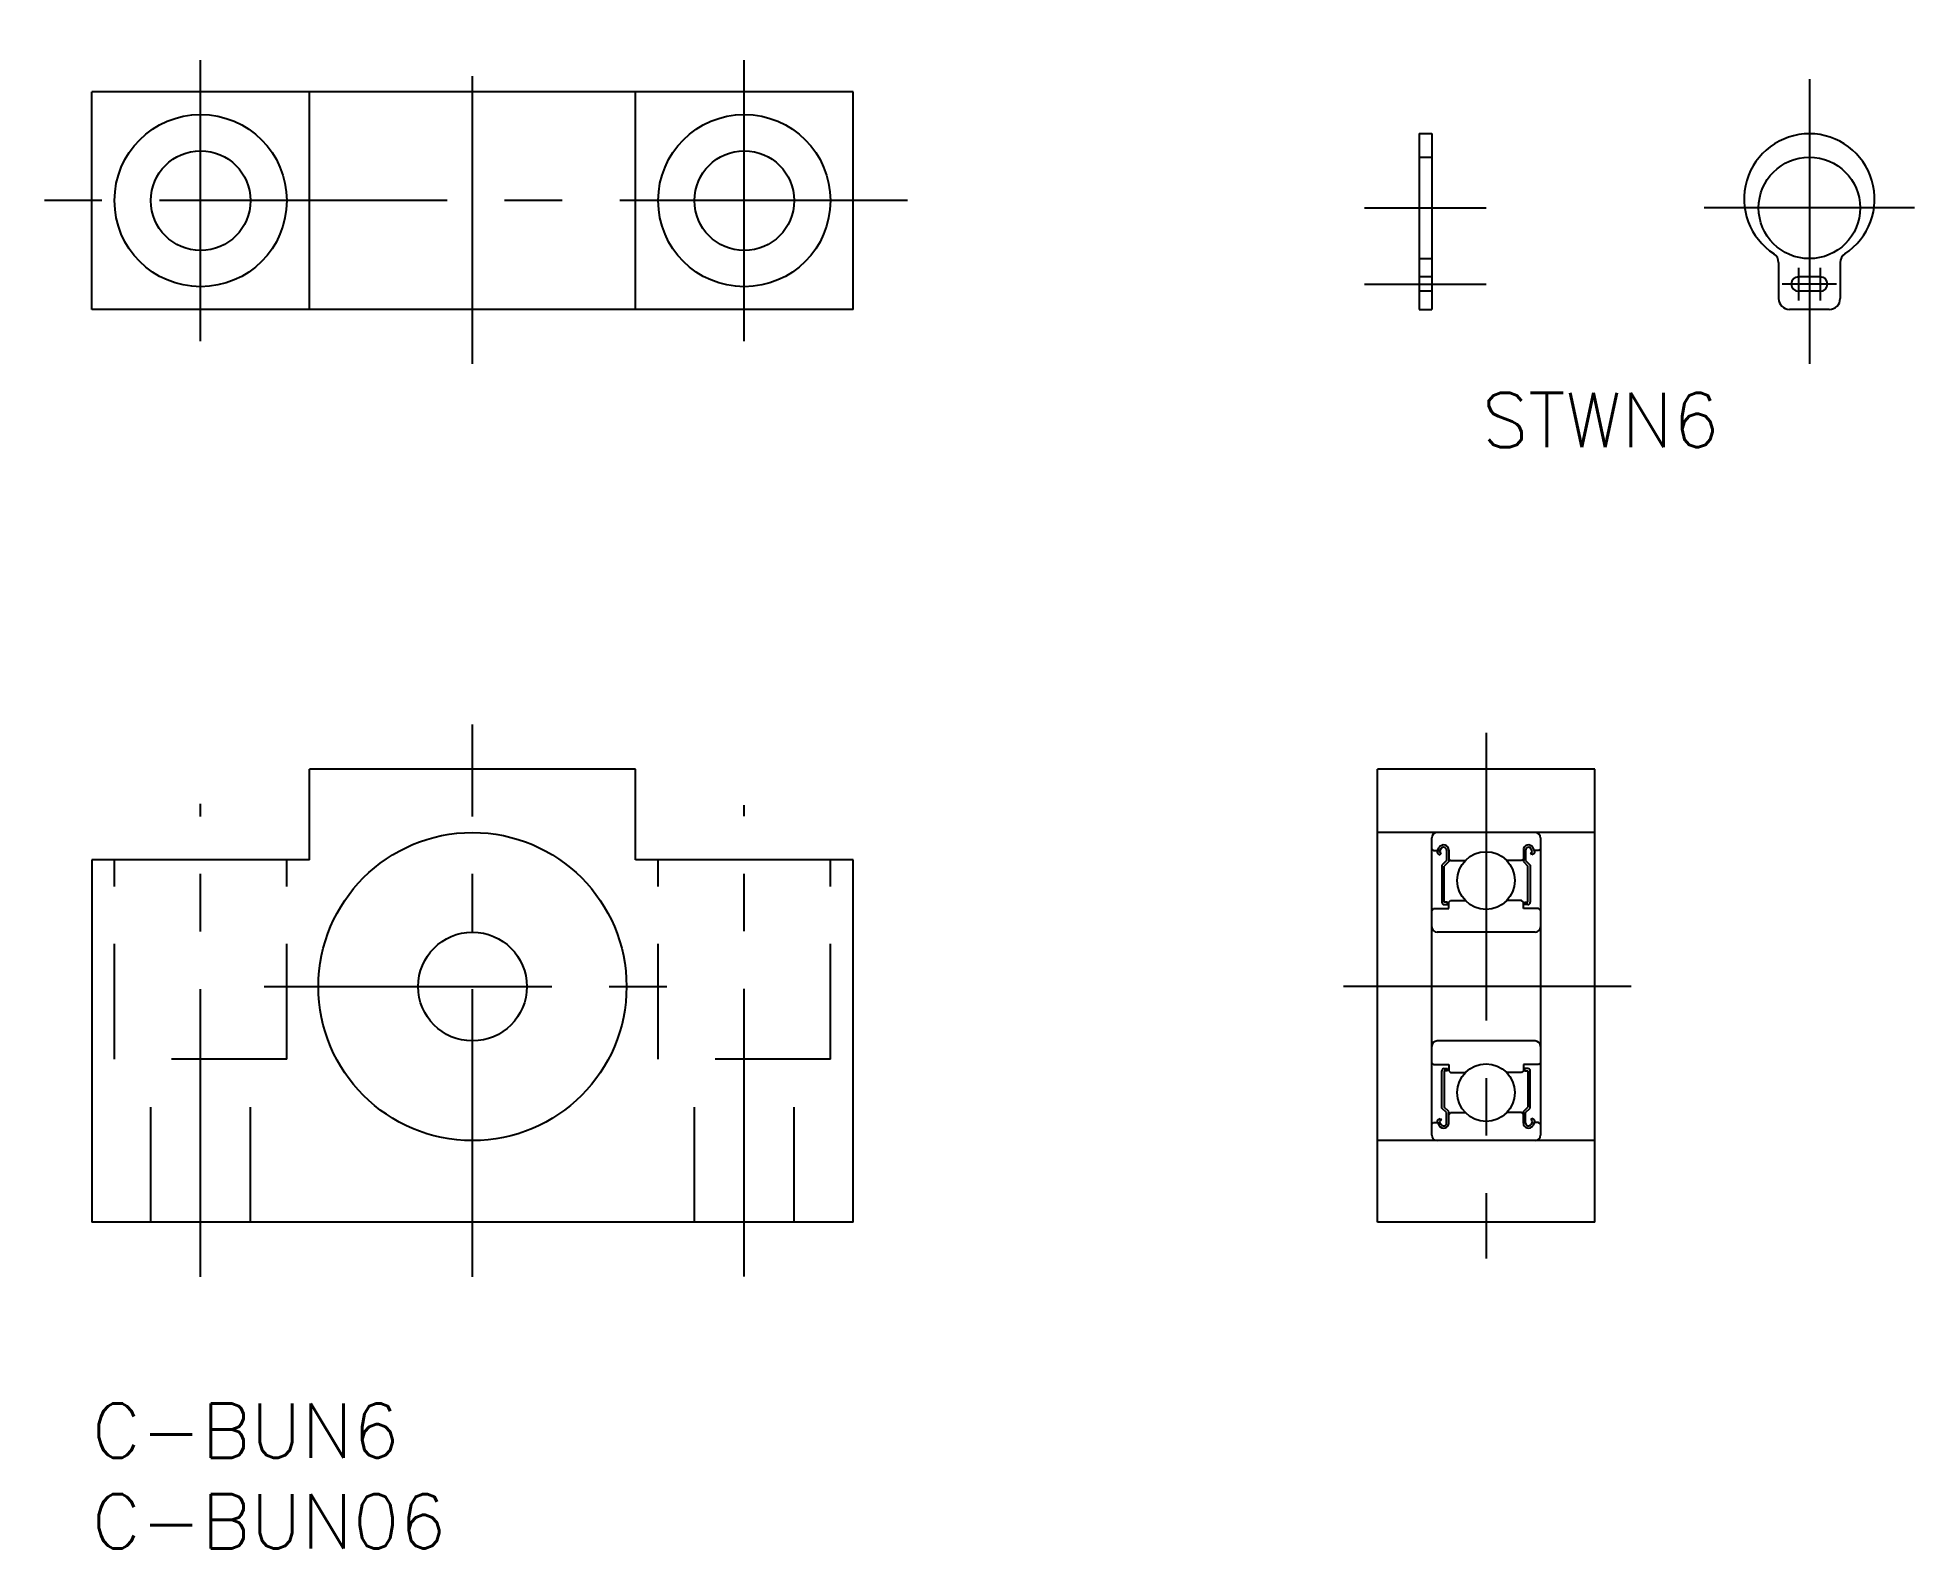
# Model space of a CAD drawing. Extents: x -3 to 101, y -8 to 75.
import ezdxf

# ---------------------------------------------------------------- set-up
doc = ezdxf.new("R2010")
doc.units = 0
doc.header["$LTSCALE"] = 0.5
doc.linetypes.add('CENTER', pattern=[50.8, 31.75, -6.35, 6.35, -6.35])
doc.linetypes.add('DASHED', pattern=[19.05, 12.7, -6.35])
for name, color, linetype in [('MSM_CENTER', 1, 'CENTER'), ('MSM_CONTINUOUS', 7, 'CONTINUOUS'), ('MSM_DASHED', 4, 'DASHED'), ('MSM_PART_NUMBER', 7, 'CONTINUOUS')]:
    doc.layers.add(name, color=color, linetype=linetype)
doc.styles.get("Standard").update_dxf_attribs({"font": 'txt.shx', "height": 1.5, "bigfont": 'bigfont.shx'})

# ---------------------------------------------------------------- blocks, each defined once
blk = doc.blocks.new('*U2')
at = {"layer": 'MSM_PART_NUMBER'}
blk.add_text('C-BUN6', height=3, dxfattribs=at).set_placement((0, -3))
blk = doc.blocks.new('*U3')
at = {"layer": 'MSM_PART_NUMBER'}
blk.add_text('C-BUN06', height=3, dxfattribs=at).set_placement((0, -8))
blk = doc.blocks.new('*U5')
at = {"layer": 'MSM_PART_NUMBER'}
blk.add_text('STWN6', height=3, dxfattribs=at).set_placement((76.69, 52.75))

msp = doc.modelspace()

# ---------------------------------------------------------------- linework, layer by layer
at = {"layer": 'MSM_CENTER'}
for p, q in [((21, 57.36), (21, 75.36)), ((6, 58.61), (6, 74.11)), ((36, 58.61), (36, 74.11)), ((94.77, 73.06), (94.77, 57.36)), ((45, 66.36), (-3, 66.36)), ((70.23, 65.96), (76.93, 65.96)), ((100.57, 65.96), (88.97, 65.96)), ((94.17, 62.66), (94.17, 60.86)), ((95.37, 62.66), (95.37, 60.86)), ((70.23, 61.76), (76.93, 61.76)), ((96.27, 61.76), (93.27, 61.76)), ((21, 6.99), (21, 37.45)), ((76.93, 37), (76.93, 8)), ((6, 6.99), (6, 33.08)), ((36, 7), (36, 33)), ((9.5, 23), (32.5, 23)), ((84.93, 23), (68.93, 23))]:
    msp.add_line(p, q, dxfattribs=at)
at = {"layer": 'MSM_CONTINUOUS'}
for p, q in [((0, 60.36), (0, 72.36)), ((42, 72.36), (0, 72.36)), ((12, 60.36), (12, 72.36)), ((30, 60.36), (30, 72.36)), ((42, 60.36), (42, 72.36)), ((73.23, 70.06), (73.23, 60.36)), ((73.23, 70.06), (73.93, 70.06)), ((73.93, 70.06), (73.93, 60.36)), ((93.07, 62.94), (93.07, 60.96)), ((95.37, 62.16), (94.17, 62.16)), ((94.77, 63.16), (94.77, 62.16)), ((96.47, 62.94), (96.47, 60.96)), ((95.37, 61.36), (94.17, 61.36)), ((94.77, 61.36), (94.77, 60.36)), ((42, 60.36), (0, 60.36)), ((73.23, 60.36), (73.93, 60.36)), ((95.87, 60.36), (93.67, 60.36)), ((30, 35), (12, 35)), ((12, 30), (12, 35)), ((30, 30), (30, 35)), ((70.93, 10), (70.93, 35)), ((82.93, 35), (70.93, 35)), ((82.93, 10), (82.93, 35)), ((82.93, 31.5), (70.93, 31.5)), ((73.93, 14.8), (73.93, 31.2)), ((79.93, 31.2), (79.93, 14.8)), ((73.93, 30.6), (74.03, 30.5)), ((74.03, 30.5), (74.24, 30.5)), ((74.24, 30.5), (74.34, 30.67)), ((74.29, 30.33), (74.4, 30.27)), ((74.35, 30.44), (74.45, 30.61)), ((74.46, 30.37), (74.35, 30.44)), ((74.4, 30.27), (74.46, 30.37)), ((74.74, 30.53), (74.74, 29.95)), ((74.87, 30.53), (74.87, 29.9)), ((74.87, 30.05), (74.97, 29.95)), ((78.99, 30.05), (78.89, 29.95)), ((78.99, 30.53), (78.99, 29.9)), ((79.11, 30.53), (79.11, 29.95)), ((79.5, 30.44), (79.4, 30.61)), ((79.4, 30.37), (79.5, 30.44)), ((79.46, 30.27), (79.4, 30.37)), ((79.57, 30.33), (79.46, 30.27)), ((79.61, 30.5), (79.51, 30.67)), ((79.83, 30.5), (79.61, 30.5)), ((79.93, 30.6), (79.83, 30.5)), ((0, 30), (0, 10)), ((12, 30), (0, 30)), ((42, 30), (30, 30)), ((42, 10), (42, 30)), ((74.74, 29.95), (74.49, 29.7)), ((74.49, 29.7), (74.49, 27.65)), ((74.87, 29.9), (74.62, 29.65)), ((74.62, 27.65), (74.62, 29.65)), ((74.97, 29.95), (75.78, 29.95)), ((78.89, 29.95), (78.07, 29.95)), ((78.99, 29.9), (79.24, 29.65)), ((79.11, 29.95), (79.36, 29.7)), ((79.24, 27.65), (79.24, 29.65)), ((79.36, 29.7), (79.36, 27.65)), ((73.93, 27.2), (74.03, 27.3)), ((74.03, 27.3), (74.87, 27.3)), ((74.81, 27.65), (74.62, 27.65)), ((74.62, 27.52), (74.81, 27.52)), ((74.81, 27.52), (74.81, 27.65)), ((74.87, 27.65), (74.97, 27.75)), ((74.87, 27.3), (74.87, 27.65)), ((74.97, 27.75), (75.78, 27.75)), ((78.89, 27.75), (78.07, 27.75)), ((78.99, 27.65), (78.89, 27.75)), ((78.99, 27.3), (78.99, 27.65)), ((79.83, 27.3), (78.99, 27.3)), ((79.05, 27.52), (79.05, 27.65)), ((79.05, 27.65), (79.24, 27.65)), ((79.24, 27.52), (79.05, 27.52)), ((79.93, 27.2), (79.83, 27.3)), ((79.63, 26), (74.23, 26)), ((79.63, 20), (74.23, 20)), ((73.93, 18.8), (74.03, 18.7)), ((74.03, 18.7), (74.87, 18.7)), ((74.87, 18.7), (74.87, 18.35)), ((78.99, 18.7), (78.99, 18.35)), ((79.83, 18.7), (78.99, 18.7)), ((79.93, 18.8), (79.83, 18.7)), ((74.49, 16.3), (74.49, 18.35)), ((74.62, 18.48), (74.81, 18.48)), ((74.62, 18.35), (74.62, 16.35)), ((74.81, 18.35), (74.62, 18.35)), ((74.81, 18.48), (74.81, 18.35)), ((74.87, 18.35), (74.97, 18.25)), ((74.97, 18.25), (75.78, 18.25)), ((78.89, 18.25), (78.07, 18.25)), ((78.99, 18.35), (78.89, 18.25)), ((79.05, 18.48), (79.05, 18.35)), ((79.24, 18.48), (79.05, 18.48)), ((79.05, 18.35), (79.24, 18.35)), ((79.24, 18.35), (79.24, 16.35)), ((79.36, 16.3), (79.36, 18.35)), ((74.29, 15.67), (74.4, 15.73)), ((74.46, 15.63), (74.35, 15.56)), ((74.35, 15.56), (74.45, 15.39)), ((74.4, 15.73), (74.46, 15.63)), ((74.74, 16.05), (74.49, 16.3)), ((74.87, 16.1), (74.62, 16.35)), ((74.74, 15.47), (74.74, 16.05)), ((74.87, 15.47), (74.87, 16.1)), ((74.87, 15.95), (74.97, 16.05)), ((74.97, 16.05), (75.78, 16.05)), ((78.89, 16.05), (78.07, 16.05)), ((78.99, 15.95), (78.89, 16.05)), ((78.99, 16.1), (79.24, 16.35)), ((78.99, 15.47), (78.99, 16.1)), ((79.11, 16.05), (79.36, 16.3)), ((79.11, 15.47), (79.11, 16.05)), ((79.46, 15.73), (79.4, 15.63)), ((79.4, 15.63), (79.5, 15.56)), ((79.5, 15.56), (79.4, 15.39)), ((79.57, 15.67), (79.46, 15.73)), ((82.93, 14.5), (70.98, 14.5)), ((73.93, 15.4), (74.03, 15.5)), ((74.03, 15.5), (74.24, 15.5)), ((74.24, 15.5), (74.34, 15.33)), ((79.61, 15.5), (79.51, 15.33)), ((79.83, 15.5), (79.61, 15.5)), ((79.93, 15.4), (79.83, 15.5)), ((42, 10), (0, 10)), ((82.93, 10), (70.93, 10))]:
    msp.add_line(p, q, dxfattribs=at)
for centre, radius in [((6, 66.36), 4.75), ((36, 66.36), 4.75), ((6, 66.36), 2.75), ((36, 66.36), 2.75), ((94.77, 65.96), 2.8), ((21, 23), 8.5), ((76.93, 28.85), 1.59), ((21, 23), 3), ((76.93, 17.15), 1.59)]:
    msp.add_circle(centre, radius, dxfattribs=at)
for centre, radius, start, end in [((94.77, 66.45), 3.6, 302.8505, 237.1495), ((92.47, 62.94), 0.6, 360, 54.9004), ((97.07, 62.94), 0.6, 125.0996, 180), ((94.17, 61.76), 0.4, 90, 270), ((95.37, 61.76), 0.4, 270, 90), ((93.67, 60.96), 0.6, 180, 270), ((95.87, 60.96), 0.6, 270, 0), ((74.23, 31.2), 0.3, 90, 180), ((79.63, 31.2), 0.3, 0, 90), ((74.35, 30.44), 0.126, 149.9926, 240.0026), ((74.59, 30.53), 0.282, 0, 150.0017), ((74.59, 30.53), 0.156, 0, 150.0019), ((79.27, 30.53), 0.282, 29.9983, 180), ((79.27, 30.53), 0.156, 29.9981, 180), ((79.5, 30.44), 0.126, 299.9974, 30.0074), ((74.62, 27.65), 0.126, 180.0001, 270), ((79.24, 27.65), 0.126, 270, 359.9999), ((74.23, 26.3), 0.3, 180, 270), ((79.63, 26.3), 0.3, 270, 0), ((74.23, 19.7), 0.3, 90, 180), ((79.63, 19.7), 0.3, 0, 90), ((74.62, 18.35), 0.126, 90, 179.9999), ((79.24, 18.35), 0.126, 0.0001, 90), ((74.35, 15.56), 0.126, 119.9974, 210.0074), ((79.5, 15.56), 0.126, 329.9926, 60.0026), ((74.23, 14.8), 0.3, 180, 270), ((74.59, 15.47), 0.282, 209.9983, 0), ((74.59, 15.47), 0.156, 209.9981, 0), ((79.27, 15.47), 0.282, 180, 330.0017), ((79.27, 15.47), 0.156, 180, 330.0019), ((79.63, 14.8), 0.3, 270, 0)]:
    msp.add_arc(centre, radius, start, end, dxfattribs=at)
at = {"layer": 'MSM_DASHED'}
for p, q in [((73.23, 68.76), (73.93, 68.76)), ((73.23, 63.16), (73.93, 63.16)), ((73.93, 62.16), (73.23, 62.16)), ((73.93, 61.36), (73.23, 61.36)), ((1.25, 19), (1.25, 30)), ((10.75, 19), (10.75, 30)), ((31.25, 19), (31.25, 30)), ((40.75, 19), (40.75, 30)), ((10.75, 19), (1.25, 19)), ((3.25, 10), (3.25, 19)), ((8.75, 10), (8.75, 19)), ((40.75, 19), (31.25, 19)), ((33.25, 10), (33.25, 19)), ((38.75, 10), (38.75, 19))]:
    msp.add_line(p, q, dxfattribs=at)

# ---------------------------------------------------------------- block references
at = {"layer": 'MSM_CONTINUOUS'}
for name in ['*U5', '*U2', '*U3']:
    msp.add_blockref(name, (0, 0), dxfattribs=at)

doc.saveas('drawing.dxf')
